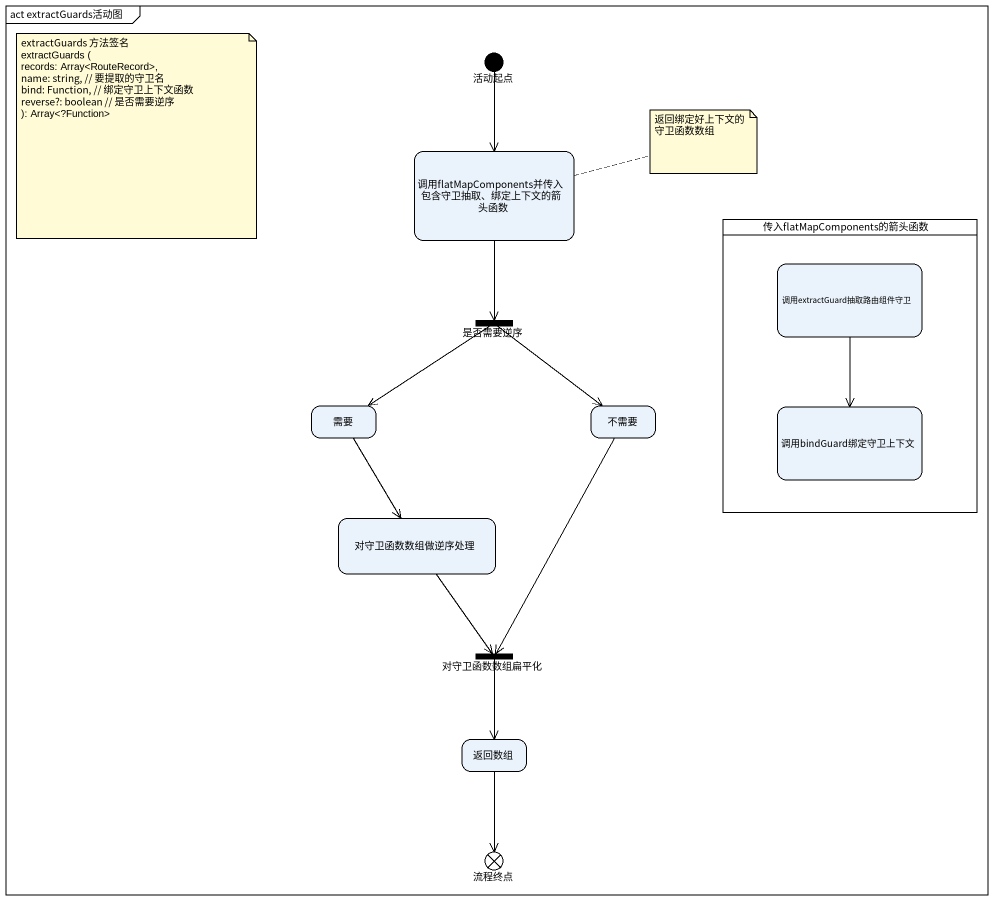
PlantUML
@startuml
mainframe act extractGuards活动图
hide empty description
state 活动起点 <<start>>
state "调用flatMapComponents并传入包含守卫抽取、绑定上下文的箭头函数" as 调用flatMapComponents并传入包含守卫抽取
state 传入flatMapComponents的箭头函数 <<partition>> {
  state 调用extractGuard抽取路由组件守卫
  state 调用bindGuard绑定守卫上下文
}
state 是否需要逆序 <<fork>>
state 需要
state 不需要
state 对守卫函数数组做逆序处理
state 对守卫函数数组扁平化 <<join>>
state 返回数组
state 流程终点 <<end>>
活动起点 --> 调用flatMapComponents并传入包含守卫抽取
调用flatMapComponents并传入包含守卫抽取 --> 是否需要逆序
调用extractGuard抽取路由组件守卫 --> 调用bindGuard绑定守卫上下文
是否需要逆序 --> 需要
是否需要逆序 --> 不需要
需要 --> 对守卫函数数组做逆序处理
不需要 --> 对守卫函数数组扁平化
对守卫函数数组做逆序处理 --> 对守卫函数数组扁平化
对守卫函数数组扁平化 --> 返回数组
返回数组 --> 流程终点
note as N1
  extractGuards 方法签名
  extractGuards (
  records: Array<RouteRecord>,
  name: string, // 要提取的守卫名
  bind: Function, // 绑定守卫上下文函数
  reverse?: boolean // 是否需要逆序
  ): Array<?Function>
end note
note right of 调用flatMapComponents并传入包含守卫抽取 : 返回绑定好上下文的守卫函数数组
@enduml
